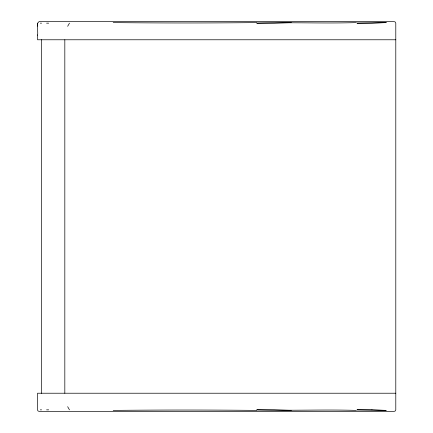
<?xml version="1.0" encoding="UTF-8"?>
<svg xmlns="http://www.w3.org/2000/svg" width="433" height="433" viewBox="0 0 433 433"><rect width="100%" height="100%" fill="white"/><g stroke="black" fill="none" stroke-linecap="round" stroke-linejoin="round"><path stroke-width="0.65" d="M64.82 393.224L64.82 39.776M395.794 39.776L37.541 39.776L37.514 34.954M37.509 35.17C38.591 31.555 35.549 23.701 39.013 21.65L394.284 21.65L395.351 22.094L395.794 23.16L395.794 409.84L395.351 410.906L394.284 411.35L39.013 411.35L37.947 410.906L37.509 409.84L37.541 393.224L395.794 393.224M67.656 26.305L69.459 23.16M356.381 22.603C323.186 23.582 289.991 22.121 256.774 23.16L274.435 23.16L291.312 22.603M256.753 22.603C208.901 23.073 161.049 23.079 113.202 22.603M113.202 410.397C161.049 409.921 208.901 409.927 256.753 410.397M291.312 410.397L274.435 409.84L256.774 409.84C289.991 410.879 323.186 409.418 356.381 410.397M40.323 23.16L41.557 23.16M46.58 23.16L48.685 23.16M40.323 409.84L41.557 409.84M46.58 409.84L48.685 409.84M67.656 406.695L69.459 409.84M37.509 23.16L37.514 26.169M41.352 39.652L41.352 393.375M386.204 22.603L371.942 23.16L356.987 23.16L386.204 22.603M371.942 409.84L356.987 409.84L386.204 410.397L371.942 409.84"/></g></svg>
